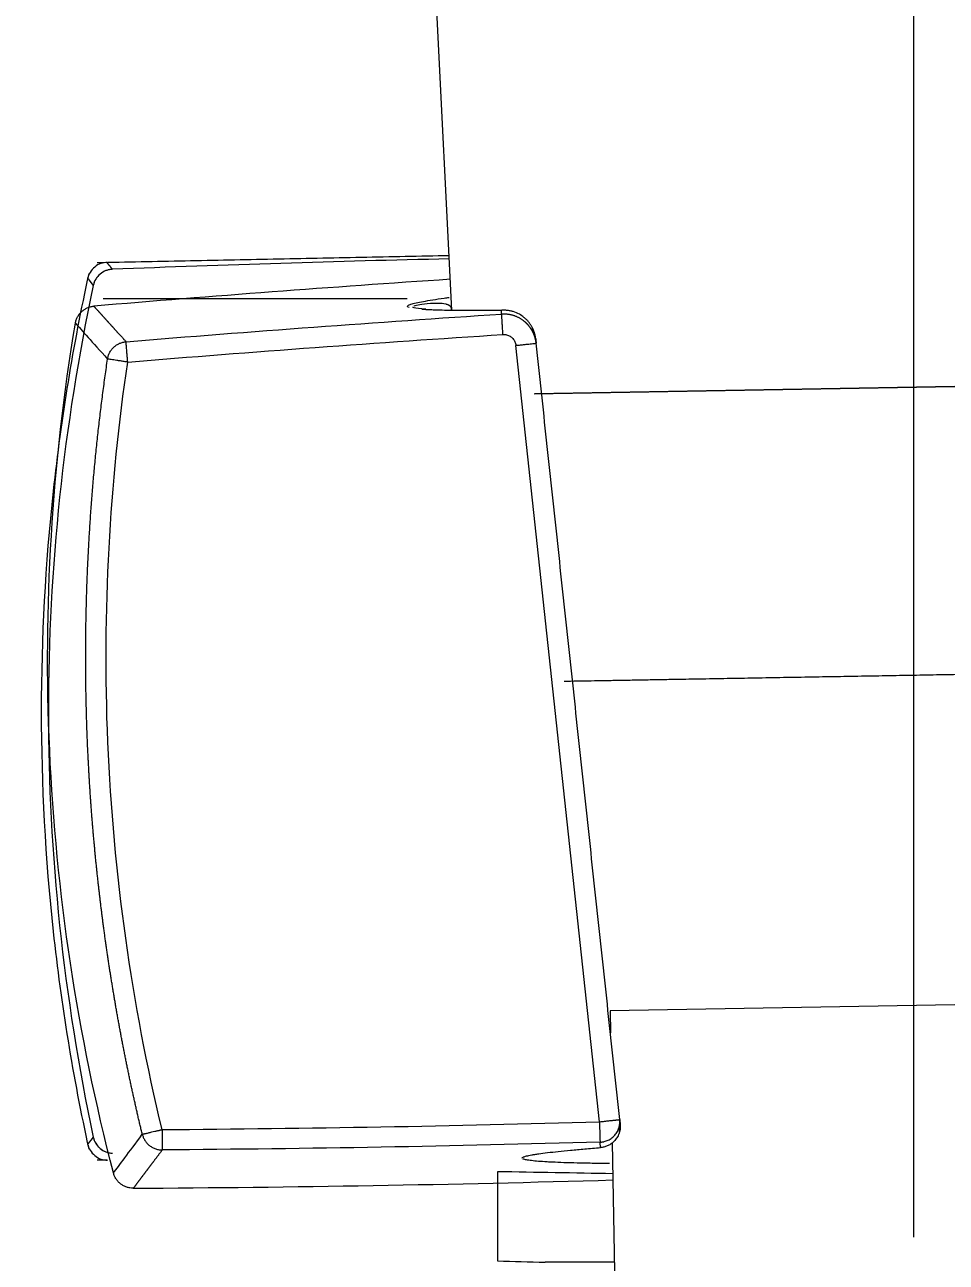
# Model space of a CAD drawing. Extents: x 8896 to 12055, y -91 to 2224.
# Drawn here: x 10813.13 to 10835.73, y 944.33 to 974.65 of the extents above; entities that cross this region are included whole.
import ezdxf

# ---------------------------------------------------------------- set-up
doc = ezdxf.new("R2010")
doc.units = 0
doc.header["$LTSCALE"] = 10
doc.header["$MEASUREMENT"] = 0
doc.header["$PDMODE"] = 3
doc.header["$PDSIZE"] = -10
doc.linetypes.add('CENTER2', pattern=[28.575, 19.05, -3.175, 3.175, -3.175])
doc.layers.get('0').update_dxf_attribs({"linetype": 'CONTINUOUS'})
doc.layers.get('DEFPOINTS').update_dxf_attribs({"linetype": 'CONTINUOUS'})
doc.layers.add('1', color=7, linetype='CONTINUOUS')
doc.layers.add('Cneter', color=1, linetype='CENTER2', lineweight=13)
doc.styles.add('Daelim Dimension', font='')
doc.styles.get('Daelim Dimension').set_extended_font_data('나눔고딕')
doc.dimstyles.new('DEFAULT', dxfattribs={"dimscale": 2, "dimtxt": 2, "dimasz": 2, "dimexe": 0, "dimexo": 2, "dimgap": 1, "dimtad": 1, "dimdec": 1, "dimzin": 9, "dimdsep": 46, "dimtxsty": 'Daelim Dimension', "dimcen": 0.5, "dimclrd": 5, "dimclre": 5, "dimclrt": 256, "dimadec": 1, "dimazin": 0, "dimtfac": 1, "dimtdec": 1, "dimtix": 1, "dimtmove": 0, "dimatfit": 3, "dimfxl": 1, "dimtolj": 1, "dimtzin": 1, "dimlwd": 9, "dimlwe": 9, "dimarcsym": 0})

# ---------------------------------------------------------------- blocks, each defined once
blk = doc.blocks.new('*D20')
at = {"color": 5, "lineweight": 9, "ltscale": 0.5, "transparency": 16777216}
for p, q in [((10793.931, 1347.567), (11137.619, 1347.567)), ((11135.619, 1339.567), (11135.619, 394.013)), ((10969.817, 386.013), (11137.619, 386.013))]:
    blk.add_line(p, q, dxfattribs=at)
at = {"color": 5, "ltscale": 0.5, "transparency": 16777216}
for points in [[(11134.285, 1339.567), (11136.952, 1339.567), (11135.619, 1347.567)], [(11134.285, 394.013), (11136.952, 394.013), (11135.619, 386.013)]]:
    blk.add_solid(points, dxfattribs=at)
at = {"layer": 'DEFPOINTS', "color": 0, "ltscale": 0.5, "transparency": 16777216}
for p in [(10789.931, 1347.567), (10965.817, 386.013), (11135.619, 386.013)]:
    blk.add_point(p, dxfattribs=at)
at = {"color": 7, "ltscale": 0.5, "transparency": 16777216, "insert": (11119.913, 866.79), "char_height": 20, "attachment_point": 5, "rotation": 90, "style": 'Daelim Dimension'}
blk.add_mtext('\\A1;(1140)', dxfattribs=at)

msp = doc.modelspace()

# ---------------------------------------------------------------- linework, layer by layer
at = {"layer": '1', "color": 7, "linetype": 'Continuous', "lineweight": 18}
for p, q in [((10823.61, 967.656), (10822.987, 979.903)), ((10815.146, 968.826), (10815.146, 968.826)), ((10814.677, 968.433), (10814.677, 968.433)), ((10815.056, 967.942), (10822.507, 967.942)), ((10825.627, 965.603), (10843.431, 965.914)), ((10843.431, 965.914), (10825.64, 965.603)), ((10843.187, 950.757), (10827.485, 950.483)), ((10827.485, 950.483), (10827.494, 949.946)), ((10814.677, 947.222), (10814.677, 947.222)), ((10827.541, 947.264), (10827.659, 940.485)), ((10815.146, 946.828), (10815.146, 946.828)), ((10824.725, 946.545), (10824.725, 944.358)), ((10827.592, 944.327), (10825.895, 944.327))]:
    msp.add_line(p, q, dxfattribs=at)
at = {"layer": '1', "color": 7, "linetype": 'Continuous', "lineweight": 13}
msp.add_line((10827.226, 947.768), (10825.177, 966.793), dxfattribs=at)
at = {"layer": '1', "color": 7, "linetype": 'Continuous', "lineweight": 18}
msp.add_arc((10834.931, 1315.407), 371.19, 268.42442, 268.60509, dxfattribs=at)
for points, degree in [([(10823.542, 968.989), (10814.909, 968.817)], 1), ([(10823.548, 968.914), (10820.793, 968.851), (10818.039, 968.766), (10815.285, 968.658)], 3), ([(10823.548, 968.914), (10820.793, 968.851), (10818.039, 968.766), (10815.285, 968.658)], 3), ([(10815.285, 968.658), (10815.228, 968.656), (10815.122, 968.633), (10814.976, 968.548), (10814.867, 968.419), (10814.827, 968.318), (10814.816, 968.263)], 3), ([(10823.57, 968.413), (10820.654, 968.219), (10817.74, 967.999), (10814.828, 967.754)], 3), ([(10814.816, 968.263), (10814.084, 964.835), (10813.344, 957.827), (10814.084, 950.819), (10814.816, 947.392)], 3), ([(10814.816, 968.263), (10814.084, 964.835), (10813.344, 957.827), (10814.084, 950.819), (10814.816, 947.392)], 3), ([(10815.31, 946.513), (10814.428, 949.901), (10813.377, 956.86), (10813.801, 963.885), (10814.377, 967.338)], 3), ([(10825.591, 967.125), (10825.58, 967.23)], 1), ([(10825.663, 966.95), (10825.665, 966.933), (10825.669, 966.898), (10825.673, 966.864), (10825.674, 966.846)], 3), ([(10827.723, 947.822), (10825.674, 966.846)], 1), ([(10827.723, 947.822), (10827.725, 947.803), (10827.729, 947.767), (10827.733, 947.731), (10827.734, 947.713)], 3), ([(10814.816, 947.392), (10814.827, 947.337), (10814.867, 947.236), (10814.977, 947.106), (10815.122, 947.021), (10815.228, 946.999), (10815.285, 946.997)], 3), ([(10827.717, 947.518), (10827.705, 947.628)], 1), ([(10814.909, 946.838), (10815.154, 946.833)], 1), ([(10827.554, 946.496), (10826.611, 946.51), (10825.668, 946.526), (10824.725, 946.545)], 3), ([(10815.797, 946.14), (10819.718, 946.161), (10823.639, 946.229), (10827.559, 946.343)], 3)]:
    msp.add_open_spline(points, degree=degree, dxfattribs=at)
for points, knots in [([(10815.163, 968.827), (10815.106, 968.826), (10814.996, 968.807), (10814.843, 968.722), (10814.729, 968.589), (10814.688, 968.485), (10814.676, 968.429)], [0, 0, 0, 0, 0.242632, 0.500001, 0.75737, 1, 1, 1, 1]), ([(10815.285, 968.658), (10815.257, 968.657), (10815.203, 968.65), (10815.15, 968.635), (10815.111, 968.619), (10815.098, 968.614), (10815.074, 968.602), (10815.062, 968.595), (10815.026, 968.575), (10815.004, 968.559), (10814.972, 968.532), (10814.962, 968.523), (10814.942, 968.503), (10814.933, 968.493), (10814.906, 968.462), (10814.89, 968.44), (10814.869, 968.404), (10814.862, 968.392), (10814.85, 968.367), (10814.845, 968.354), (10814.829, 968.316), (10814.821, 968.29), (10814.816, 968.263)], [0, 0, 0, 0, 0.125, 0.25, 0.25, 0.3125, 0.3125, 0.375, 0.375, 0.5, 0.5, 0.5625, 0.5625, 0.625, 0.625, 0.75, 0.75, 0.8125, 0.8125, 0.875, 0.875, 1, 1, 1, 1]), ([(10814.704, 968.558), (10814.317, 966.791), (10813.736, 963.238), (10813.442, 957.827), (10813.736, 952.417), (10814.317, 948.864), (10814.704, 947.096)], [0, 0, 0, 0, 0.250028, 0.5, 0.749972, 1, 1, 1, 1]), ([(10814.377, 967.338), (10814.381, 967.365), (10814.395, 967.419), (10814.417, 967.469), (10814.437, 967.506), (10814.444, 967.517), (10814.459, 967.541), (10814.467, 967.552), (10814.492, 967.584), (10814.511, 967.604), (10814.541, 967.633), (10814.552, 967.642), (10814.574, 967.658), (10814.585, 967.666), (10814.619, 967.689), (10814.643, 967.702), (10814.681, 967.719), (10814.694, 967.724), (10814.72, 967.733), (10814.733, 967.737), (10814.773, 967.747), (10814.8, 967.752), (10814.828, 967.754)], [0, 0, 0, 0, 0.125, 0.25, 0.25, 0.3125, 0.3125, 0.375, 0.375, 0.5, 0.5, 0.5625, 0.5625, 0.625, 0.625, 0.75, 0.75, 0.8125, 0.8125, 0.875, 0.875, 1, 1, 1, 1]), ([(10822.969, 967.677), (10822.822, 967.687), (10822.686, 967.705), (10822.655, 967.728), (10822.655, 967.735)], [0, 0, 0, 0, 0.701571, 1, 1, 1, 1]), ([(10822.686, 967.761), (10822.74, 967.784), (10822.895, 967.82), (10823.25, 967.83), (10823.394, 967.825), (10823.482, 967.803), (10823.506, 967.795), (10823.523, 967.787), (10823.534, 967.781), (10823.544, 967.774), (10823.557, 967.765), (10823.57, 967.752), (10823.584, 967.729), (10823.591, 967.692), (10823.591, 967.664), (10823.588, 967.647)], [0, 0, 0, 0, 0.601018, 0.768924, 0.861579, 0.874629, 0.88436, 0.888254, 0.891717, 0.894988, 0.898334, 0.906085, 0.91617, 0.944678, 1, 1, 1, 1]), ([(10824.818, 967.652), (10824.807, 967.652), (10824.786, 967.652), (10824.754, 967.652), (10824.722, 967.651), (10824.691, 967.651), (10824.66, 967.65), (10824.629, 967.65), (10824.598, 967.65), (10824.567, 967.65), (10824.537, 967.649), (10824.506, 967.649), (10824.476, 967.649), (10824.446, 967.648), (10824.417, 967.648), (10824.387, 967.648), (10824.358, 967.648), (10824.328, 967.648), (10824.299, 967.648), (10824.271, 967.647), (10824.21, 967.647), (10824.119, 967.647), (10824.002, 967.647), (10823.889, 967.647), (10823.714, 967.648), (10823.49, 967.65), (10823.273, 967.655), (10823.111, 967.661), (10822.992, 967.667), (10822.914, 967.671), (10822.874, 967.674), (10822.867, 967.675)], [0, 0, 0, 0, 0.011717, 0.023442, 0.035174, 0.046913, 0.058661, 0.070416, 0.08218, 0.093953, 0.105735, 0.117525, 0.129326, 0.141135, 0.152955, 0.164785, 0.176625, 0.188476, 0.200338, 0.21221, 0.224094, 0.275891, 0.327324, 0.378413, 0.429179, 0.575038, 0.721786, 0.808404, 0.895037, 0.981783, 1, 1, 1, 1]), ([(10825.663, 966.95), (10825.663, 966.954), (10825.662, 966.964), (10825.66, 966.977), (10825.658, 966.991), (10825.655, 967.005), (10825.653, 967.019), (10825.65, 967.032), (10825.647, 967.046), (10825.644, 967.06), (10825.64, 967.074), (10825.636, 967.087), (10825.632, 967.101), (10825.628, 967.114), (10825.623, 967.128), (10825.618, 967.141), (10825.613, 967.155), (10825.608, 967.168), (10825.602, 967.181), (10825.596, 967.195), (10825.59, 967.208), (10825.584, 967.221), (10825.577, 967.233), (10825.561, 967.263), (10825.533, 967.309), (10825.488, 967.37), (10825.436, 967.427), (10825.362, 967.493), (10825.256, 967.564), (10825.154, 967.608), (10825.063, 967.634), (10825.013, 967.644), (10824.961, 967.651), (10824.928, 967.653), (10824.897, 967.655), (10824.868, 967.655), (10824.842, 967.654), (10824.826, 967.653), (10824.818, 967.652)], [0, 0, 0, 0, 0.011011, 0.022069, 0.033171, 0.044317, 0.055505, 0.066735, 0.078004, 0.089312, 0.100657, 0.112038, 0.123454, 0.134902, 0.146381, 0.157891, 0.169429, 0.180994, 0.192583, 0.204197, 0.215832, 0.227488, 0.239162, 0.250854, 0.309303, 0.370548, 0.434429, 0.500726, 0.613479, 0.750609, 0.777078, 0.850429, 0.880542, 0.908516, 0.9344, 0.958241, 0.980091, 1, 1, 1, 1]), ([(10825.674, 966.846), (10825.674, 966.851), (10825.673, 966.859), (10825.671, 966.872), (10825.669, 966.885), (10825.667, 966.898), (10825.665, 966.911), (10825.662, 966.923), (10825.66, 966.936), (10825.657, 966.948), (10825.654, 966.96), (10825.651, 966.972), (10825.647, 966.984), (10825.644, 966.996), (10825.64, 967.007), (10825.636, 967.019), (10825.632, 967.03), (10825.628, 967.041), (10825.624, 967.052), (10825.62, 967.063), (10825.615, 967.073), (10825.611, 967.084), (10825.606, 967.094), (10825.601, 967.105), (10825.596, 967.115), (10825.591, 967.124), (10825.586, 967.134), (10825.581, 967.144), (10825.576, 967.153), (10825.571, 967.162), (10825.565, 967.172), (10825.56, 967.18), (10825.554, 967.189), (10825.549, 967.198), (10825.543, 967.206), (10825.537, 967.215), (10825.532, 967.223), (10825.526, 967.231), (10825.52, 967.239), (10825.514, 967.247), (10825.508, 967.254), (10825.502, 967.262), (10825.497, 967.269), (10825.491, 967.276), (10825.485, 967.283), (10825.479, 967.29), (10825.473, 967.297), (10825.466, 967.303), (10825.46, 967.31), (10825.454, 967.316), (10825.448, 967.322), (10825.442, 967.329), (10825.436, 967.334), (10825.43, 967.34), (10825.424, 967.346), (10825.418, 967.351), (10825.412, 967.357), (10825.406, 967.362), (10825.4, 967.367), (10825.388, 967.377), (10825.371, 967.392), (10825.346, 967.41), (10825.321, 967.427), (10825.296, 967.443), (10825.27, 967.459), (10825.243, 967.473), (10825.217, 967.486), (10825.19, 967.498), (10825.162, 967.509), (10825.135, 967.518), (10825.107, 967.527), (10825.079, 967.535), (10825.051, 967.542), (10825.023, 967.547), (10824.995, 967.552), (10824.967, 967.556), (10824.939, 967.558), (10824.911, 967.56), (10824.883, 967.56), (10824.855, 967.56), (10824.837, 967.559), (10824.828, 967.559)], [0, 0, 0, 0, 0.010874, 0.021667, 0.03238, 0.043013, 0.053566, 0.06404, 0.074434, 0.084748, 0.094983, 0.105139, 0.115215, 0.125213, 0.135131, 0.14497, 0.15473, 0.164411, 0.174013, 0.183536, 0.19298, 0.202346, 0.211632, 0.22084, 0.22997, 0.239021, 0.247994, 0.256888, 0.265704, 0.274441, 0.2831, 0.291681, 0.300183, 0.308606, 0.316951, 0.325218, 0.333406, 0.341515, 0.349545, 0.357497, 0.36537, 0.373164, 0.38088, 0.388517, 0.396075, 0.403554, 0.410954, 0.418275, 0.425518, 0.432682, 0.439767, 0.446773, 0.4537, 0.460549, 0.467319, 0.47401, 0.480622, 0.487155, 0.49361, 0.499987, 0.525062, 0.550011, 0.574834, 0.59953, 0.624098, 0.648537, 0.672847, 0.697028, 0.721081, 0.745006, 0.768806, 0.79248, 0.816029, 0.839454, 0.862755, 0.885933, 0.908989, 0.931924, 0.95474, 0.977432, 1, 1, 1, 1]), ([(10827.24, 947.269), (10827.243, 947.269), (10827.251, 947.269), (10827.264, 947.27), (10827.28, 947.271), (10827.298, 947.274), (10827.319, 947.277), (10827.351, 947.284), (10827.392, 947.296), (10827.458, 947.324), (10827.531, 947.368), (10827.595, 947.428), (10827.637, 947.482), (10827.665, 947.527), (10827.687, 947.572), (10827.701, 947.611), (10827.709, 947.641), (10827.715, 947.664), (10827.719, 947.687), (10827.722, 947.71), (10827.725, 947.733), (10827.726, 947.755), (10827.726, 947.778), (10827.725, 947.8), (10827.723, 947.814), (10827.723, 947.822)], [0, 0, 0, 0, 0.012869, 0.028758, 0.047714, 0.069764, 0.095032, 0.123731, 0.191815, 0.250098, 0.383632, 0.499811, 0.56714, 0.631316, 0.692219, 0.749862, 0.779056, 0.807867, 0.836301, 0.864372, 0.892097, 0.919495, 0.946592, 0.973416, 1, 1, 1, 1]), ([(10827.734, 947.713), (10827.737, 947.69), (10827.738, 947.667), (10827.737, 947.633), (10827.736, 947.621), (10827.734, 947.599), (10827.732, 947.587), (10827.727, 947.554), (10827.722, 947.533), (10827.713, 947.503), (10827.71, 947.493), (10827.703, 947.473), (10827.699, 947.464), (10827.679, 947.417), (10827.66, 947.385), (10827.628, 947.34), (10827.617, 947.326), (10827.594, 947.3), (10827.583, 947.288), (10827.547, 947.254), (10827.522, 947.235), (10827.483, 947.209), (10827.47, 947.202), (10827.443, 947.188), (10827.43, 947.181), (10827.39, 947.164), (10827.363, 947.155), (10827.309, 947.141), (10827.282, 947.137), (10827.254, 947.135)], [0, 0, 0, 0, 0.0625, 0.0625, 0.09375, 0.09375, 0.125, 0.125, 0.1875, 0.1875, 0.21875, 0.21875, 0.25, 0.25, 0.375, 0.375, 0.4375, 0.4375, 0.5, 0.5, 0.625, 0.625, 0.6875, 0.6875, 0.75, 0.75, 0.875, 0.875, 1, 1, 1, 1]), ([(10814.816, 947.392), (10814.821, 947.365), (10814.837, 947.312), (10814.862, 947.263), (10814.883, 947.227), (10814.891, 947.216), (10814.907, 947.193), (10814.915, 947.183), (10814.942, 947.151), (10814.961, 947.132), (10814.993, 947.105), (10815.004, 947.097), (10815.026, 947.081), (10815.038, 947.073), (10815.073, 947.052), (10815.098, 947.04), (10815.137, 947.025), (10815.15, 947.021), (10815.176, 947.013), (10815.19, 947.01), (10815.23, 947.001), (10815.257, 946.998), (10815.285, 946.997)], [0, 0, 0, 0, 0.125, 0.25, 0.25, 0.3125, 0.3125, 0.375, 0.375, 0.5, 0.5, 0.5625, 0.5625, 0.625, 0.625, 0.75, 0.75, 0.8125, 0.8125, 0.875, 0.875, 1, 1, 1, 1]), ([(10814.676, 947.226), (10814.688, 947.17), (10814.729, 947.066), (10814.843, 946.933), (10814.996, 946.847), (10815.106, 946.829), (10815.163, 946.828)], [0, 0, 0, 0, 0.24263, 0.499999, 0.757368, 1, 1, 1, 1]), ([(10825.331, 946.877), (10825.331, 946.878), (10825.332, 946.887), (10825.354, 946.905), (10825.432, 946.93), (10825.515, 946.947), (10825.589, 946.96), (10825.629, 946.967), (10825.674, 946.974), (10825.704, 946.979), (10825.72, 946.981), (10825.802, 946.993), (10825.948, 947.012), (10826.209, 947.042), (10826.512, 947.072), (10826.858, 947.103), (10827.117, 947.124), (10827.254, 947.135)], [0, 0, 0, 0, 0.022165, 0.130814, 0.239462, 0.34811, 0.34811, 0.402434, 0.429597, 0.429597, 0.456759, 0.456759, 0.565407, 0.674055, 0.782703, 0.891352, 1, 1, 1, 1]), ([(10827.474, 946.744), (10827.359, 946.745), (10827.112, 946.748), (10826.761, 946.754), (10826.426, 946.763), (10826.23, 946.77), (10826.115, 946.775), (10826.093, 946.776), (10826.049, 946.778), (10825.985, 946.781), (10825.925, 946.785), (10825.812, 946.792), (10825.676, 946.802), (10825.518, 946.819), (10825.443, 946.832), (10825.399, 946.841), (10825.38, 946.847), (10825.365, 946.852), (10825.357, 946.855), (10825.353, 946.856), (10825.35, 946.858)], [0, 0, 0, 0, 0.091978, 0.206094, 0.32021, 0.434326, 0.434326, 0.462855, 0.462855, 0.491384, 0.548442, 0.548442, 0.662558, 0.776675, 0.890791, 0.890791, 0.947849, 0.976378, 0.976378, 1, 1, 1, 1]), ([(10815.797, 946.14), (10815.769, 946.139), (10815.714, 946.144), (10815.661, 946.157), (10815.621, 946.17), (10815.608, 946.175), (10815.583, 946.186), (10815.571, 946.192), (10815.534, 946.211), (10815.511, 946.226), (10815.478, 946.251), (10815.468, 946.26), (10815.447, 946.279), (10815.437, 946.288), (10815.409, 946.318), (10815.392, 946.34), (10815.369, 946.375), (10815.362, 946.387), (10815.349, 946.411), (10815.343, 946.423), (10815.326, 946.461), (10815.317, 946.487), (10815.31, 946.513)], [0, 0, 0, 0, 0.125, 0.25, 0.25, 0.3125, 0.3125, 0.375, 0.375, 0.5, 0.5, 0.5625, 0.5625, 0.625, 0.625, 0.75, 0.75, 0.8125, 0.8125, 0.875, 0.875, 1, 1, 1, 1])]:
    msp.add_open_spline(points, degree=3, knots=knots, dxfattribs=at)
at = {"layer": '1', "color": 7, "linetype": 'Continuous', "lineweight": 13}
for points, knots in [([(10815.146, 968.826), (10815.146, 968.826), (10815.146, 968.826), (10815.147, 968.824), (10815.149, 968.822), (10815.151, 968.819), (10815.154, 968.816), (10815.158, 968.812), (10815.162, 968.806), (10815.167, 968.801), (10815.172, 968.794), (10815.178, 968.787), (10815.185, 968.779), (10815.192, 968.77), (10815.2, 968.76), (10815.209, 968.75), (10815.218, 968.739), (10815.228, 968.727), (10815.238, 968.715), (10815.249, 968.702), (10815.26, 968.688), (10815.272, 968.673), (10815.281, 968.663), (10815.285, 968.658)], [0, 0, 0, 0, 0.046138, 0.094424, 0.142648, 0.190808, 0.238906, 0.286942, 0.334915, 0.382826, 0.430674, 0.47846, 0.526183, 0.573845, 0.621444, 0.668981, 0.716455, 0.763868, 0.811218, 0.858507, 0.905733, 0.952898, 1, 1, 1, 1]), ([(10814.828, 967.754), (10814.83, 967.751), (10814.835, 967.746), (10814.842, 967.738), (10814.85, 967.73), (10814.857, 967.722), (10814.865, 967.713), (10814.873, 967.705), (10814.881, 967.696), (10814.889, 967.687), (10814.897, 967.678), (10814.906, 967.669), (10814.914, 967.659), (10814.923, 967.649), (10814.932, 967.64), (10814.941, 967.63), (10814.95, 967.62), (10814.959, 967.609), (10814.969, 967.599), (10814.978, 967.588), (10814.988, 967.577), (10814.998, 967.566), (10815.008, 967.555), (10815.019, 967.544), (10815.029, 967.532), (10815.039, 967.521), (10815.05, 967.509), (10815.061, 967.497), (10815.072, 967.485), (10815.083, 967.473), (10815.095, 967.46), (10815.106, 967.447), (10815.118, 967.435), (10815.129, 967.422), (10815.141, 967.409), (10815.153, 967.395), (10815.166, 967.382), (10815.178, 967.368), (10815.19, 967.354), (10815.203, 967.34), (10815.216, 967.326), (10815.229, 967.312), (10815.242, 967.298), (10815.255, 967.283), (10815.269, 967.268), (10815.282, 967.253), (10815.296, 967.238), (10815.31, 967.223), (10815.324, 967.207), (10815.338, 967.192), (10815.352, 967.176), (10815.367, 967.16), (10815.381, 967.144), (10815.396, 967.128), (10815.411, 967.111), (10815.426, 967.095), (10815.441, 967.078), (10815.457, 967.061), (10815.472, 967.044), (10815.488, 967.027), (10815.504, 967.009), (10815.52, 966.992), (10815.536, 966.974), (10815.552, 966.956), (10815.568, 966.938), (10815.585, 966.92), (10815.602, 966.901), (10815.613, 966.889), (10815.619, 966.883)], [0, 0, 0, 0, 0.015219, 0.030436, 0.045651, 0.060863, 0.076074, 0.091282, 0.106489, 0.121693, 0.136895, 0.152095, 0.167292, 0.182488, 0.197682, 0.212873, 0.228062, 0.24325, 0.258435, 0.273618, 0.288799, 0.303978, 0.319154, 0.334329, 0.349502, 0.364672, 0.379841, 0.395007, 0.410172, 0.425334, 0.440494, 0.455652, 0.470808, 0.485962, 0.501114, 0.516264, 0.531412, 0.546558, 0.561702, 0.576844, 0.591984, 0.607121, 0.622257, 0.637391, 0.652523, 0.667652, 0.68278, 0.697905, 0.713029, 0.728151, 0.74327, 0.758388, 0.773504, 0.788617, 0.803729, 0.818838, 0.833946, 0.849052, 0.864155, 0.879257, 0.894357, 0.909455, 0.92455, 0.939644, 0.954736, 0.969826, 0.984914, 1, 1, 1, 1]), ([(10822.556, 967.719), (10822.534, 967.726), (10822.509, 967.742), (10822.525, 967.77), (10822.596, 967.801), (10822.721, 967.834), (10822.9, 967.871), (10823.131, 967.91), (10823.355, 967.943), (10823.5, 967.963), (10823.541, 967.968)], [0, 0, 0, 0, 0.135269, 0.270895, 0.406477, 0.542217, 0.677851, 0.813601, 0.949242, 1, 1, 1, 1]), ([(10816.017, 947.461), (10816.008, 947.497), (10815.99, 947.57), (10815.964, 947.68), (10815.939, 947.789), (10815.913, 947.899), (10815.888, 948.009), (10815.863, 948.118), (10815.838, 948.228), (10815.814, 948.338), (10815.79, 948.448), (10815.766, 948.558), (10815.742, 948.668), (10815.718, 948.778), (10815.695, 948.888), (10815.672, 948.998), (10815.65, 949.108), (10815.627, 949.219), (10815.605, 949.329), (10815.583, 949.439), (10815.561, 949.55), (10815.54, 949.66), (10815.518, 949.771), (10815.497, 949.881), (10815.477, 949.992), (10815.456, 950.103), (10815.436, 950.213), (10815.416, 950.324), (10815.396, 950.435), (10815.377, 950.546), (10815.357, 950.657), (10815.338, 950.768), (10815.32, 950.879), (10815.301, 950.99), (10815.283, 951.101), (10815.265, 951.212), (10815.247, 951.323), (10815.229, 951.434), (10815.212, 951.545), (10815.195, 951.657), (10815.178, 951.768), (10815.162, 951.879), (10815.146, 951.991), (10815.13, 952.102), (10815.114, 952.213), (10815.098, 952.325), (10815.083, 952.436), (10815.068, 952.548), (10815.053, 952.659), (10815.039, 952.771), (10815.025, 952.883), (10815.011, 952.994), (10814.997, 953.106), (10814.983, 953.218), (10814.97, 953.33), (10814.957, 953.441), (10814.944, 953.553), (10814.932, 953.665), (10814.92, 953.777), (10814.908, 953.889), (10814.896, 954.001), (10814.884, 954.113), (10814.873, 954.225), (10814.862, 954.337), (10814.852, 954.449), (10814.841, 954.561), (10814.831, 954.673), (10814.821, 954.785), (10814.811, 954.897), (10814.802, 955.009), (10814.792, 955.121), (10814.783, 955.234), (10814.775, 955.346), (10814.766, 955.458), (10814.758, 955.57), (10814.75, 955.682), (10814.742, 955.795), (10814.735, 955.907), (10814.728, 956.019), (10814.721, 956.132), (10814.714, 956.244), (10814.708, 956.356), (10814.702, 956.469), (10814.696, 956.581), (10814.69, 956.694), (10814.685, 956.806), (10814.678, 956.95), (10814.67, 957.126), (10814.662, 957.334), (10814.655, 957.542), (10814.649, 957.75), (10814.644, 957.957), (10814.639, 958.165), (10814.635, 958.373), (10814.633, 958.581), (10814.631, 958.789), (10814.63, 958.997), (10814.629, 959.205), (10814.63, 959.413), (10814.632, 959.621), (10814.634, 959.829), (10814.637, 960.037), (10814.641, 960.245), (10814.646, 960.453), (10814.652, 960.661), (10814.659, 960.868), (10814.666, 961.076), (10814.675, 961.284), (10814.684, 961.492), (10814.694, 961.7), (10814.705, 961.907), (10814.717, 962.115), (10814.73, 962.322), (10814.743, 962.53), (10814.758, 962.737), (10814.773, 962.945), (10814.789, 963.152), (10814.806, 963.359), (10814.824, 963.567), (10814.843, 963.774), (10814.863, 963.981), (10814.883, 964.188), (10814.905, 964.395), (10814.927, 964.601), (10814.95, 964.808), (10814.974, 965.015), (10814.999, 965.221), (10815.024, 965.427), (10815.051, 965.634), (10815.078, 965.84), (10815.106, 966.046), (10815.135, 966.252), (10815.155, 966.389), (10815.165, 966.458)], [0, 0, 0, 0, 0.005883, 0.011766, 0.017648, 0.023531, 0.029414, 0.035296, 0.041179, 0.047062, 0.052944, 0.058827, 0.06471, 0.070592, 0.076475, 0.082358, 0.08824, 0.094123, 0.100005, 0.105888, 0.111771, 0.117653, 0.123536, 0.129418, 0.135301, 0.141183, 0.147066, 0.152948, 0.158831, 0.164713, 0.170596, 0.176478, 0.18236, 0.188243, 0.194125, 0.200008, 0.20589, 0.211772, 0.217655, 0.223537, 0.22942, 0.235302, 0.241184, 0.247067, 0.252949, 0.258831, 0.264714, 0.270596, 0.276478, 0.28236, 0.288243, 0.294125, 0.300007, 0.30589, 0.311772, 0.317654, 0.323536, 0.329418, 0.335301, 0.341183, 0.347065, 0.352947, 0.358829, 0.364712, 0.370594, 0.376476, 0.382358, 0.38824, 0.394122, 0.400005, 0.405887, 0.411769, 0.417651, 0.423533, 0.429415, 0.435297, 0.441179, 0.447061, 0.452944, 0.458826, 0.464708, 0.47059, 0.476472, 0.482354, 0.488236, 0.494118, 0.5, 0.510869, 0.521738, 0.532607, 0.543476, 0.554345, 0.565214, 0.576084, 0.586953, 0.597822, 0.608691, 0.61956, 0.630429, 0.641299, 0.652168, 0.663037, 0.673906, 0.684776, 0.695645, 0.706514, 0.717384, 0.728253, 0.739123, 0.749992, 0.760862, 0.771731, 0.782601, 0.79347, 0.80434, 0.81521, 0.826079, 0.836949, 0.847819, 0.858689, 0.869559, 0.880428, 0.891298, 0.902168, 0.913038, 0.923908, 0.934778, 0.945649, 0.956519, 0.967389, 0.978259, 0.98913, 1, 1, 1, 1]), ([(10815.659, 966.385), (10815.63, 966.389), (10815.601, 966.393), (10815.541, 966.402), (10815.511, 966.407), (10815.451, 966.415), (10815.422, 966.42), (10815.367, 966.428), (10815.34, 966.432), (10815.293, 966.439), (10815.271, 966.442), (10815.234, 966.448), (10815.218, 966.45), (10815.193, 966.454), (10815.183, 966.455), (10815.17, 966.457), (10815.167, 966.458), (10815.165, 966.458)], [0, 0, 0, 0, 0.125, 0.125, 0.25, 0.25, 0.375, 0.375, 0.5, 0.5, 0.625, 0.625, 0.75, 0.75, 0.875, 0.875, 1, 1, 1, 1]), ([(10816.017, 947.461), (10816.017, 947.461), (10816.017, 947.461), (10816.018, 947.462), (10816.019, 947.462), (10816.02, 947.463), (10816.021, 947.463), (10816.023, 947.464), (10816.026, 947.464), (10816.03, 947.465), (10816.036, 947.467), (10816.046, 947.469), (10816.057, 947.471), (10816.069, 947.473), (10816.083, 947.477), (10816.103, 947.481), (10816.131, 947.488), (10816.178, 947.5), (10816.241, 947.515), (10816.306, 947.531), (10816.35, 947.541), (10816.38, 947.547), (10816.406, 947.553), (10816.428, 947.558), (10816.446, 947.562), (10816.465, 947.567), (10816.484, 947.572), (10816.496, 947.576), (10816.502, 947.577)], [0, 0, 0, 0, 0.013439, 0.027468, 0.042098, 0.05734, 0.073205, 0.089702, 0.10684, 0.124629, 0.16581, 0.207684, 0.25018, 0.279819, 0.319499, 0.369419, 0.429698, 0.500283, 0.64726, 0.750044, 0.792182, 0.833712, 0.874564, 0.89941, 0.924403, 0.949515, 0.974723, 1, 1, 1, 1]), ([(10816.506, 947.078), (10816.501, 947.071), (10816.491, 947.058), (10816.476, 947.038), (10816.461, 947.018), (10816.446, 946.999), (10816.432, 946.98), (10816.417, 946.961), (10816.403, 946.942), (10816.389, 946.923), (10816.375, 946.904), (10816.361, 946.886), (10816.347, 946.868), (10816.333, 946.85), (10816.32, 946.832), (10816.306, 946.814), (10816.293, 946.797), (10816.28, 946.779), (10816.267, 946.762), (10816.254, 946.745), (10816.241, 946.728), (10816.229, 946.712), (10816.216, 946.695), (10816.204, 946.679), (10816.192, 946.663), (10816.18, 946.647), (10816.168, 946.631), (10816.156, 946.615), (10816.145, 946.6), (10816.133, 946.585), (10816.122, 946.57), (10816.11, 946.555), (10816.099, 946.54), (10816.088, 946.526), (10816.078, 946.511), (10816.067, 946.497), (10816.056, 946.483), (10816.046, 946.47), (10816.036, 946.456), (10816.025, 946.442), (10816.015, 946.429), (10816.006, 946.416), (10815.996, 946.403), (10815.986, 946.391), (10815.977, 946.378), (10815.967, 946.366), (10815.958, 946.353), (10815.949, 946.341), (10815.94, 946.33), (10815.931, 946.318), (10815.923, 946.307), (10815.914, 946.295), (10815.906, 946.284), (10815.898, 946.273), (10815.889, 946.263), (10815.882, 946.252), (10815.874, 946.242), (10815.866, 946.231), (10815.858, 946.221), (10815.851, 946.212), (10815.844, 946.202), (10815.837, 946.192), (10815.83, 946.183), (10815.823, 946.174), (10815.816, 946.165), (10815.809, 946.156), (10815.803, 946.148), (10815.799, 946.142), (10815.797, 946.14)], [0, 0, 0, 0, 0.015086, 0.030174, 0.045264, 0.060356, 0.07545, 0.090545, 0.105643, 0.120743, 0.135845, 0.150948, 0.166054, 0.181162, 0.196271, 0.211383, 0.226497, 0.241612, 0.25673, 0.27185, 0.286971, 0.302095, 0.31722, 0.332348, 0.347478, 0.362609, 0.377743, 0.392879, 0.408017, 0.423156, 0.438298, 0.453442, 0.468588, 0.483736, 0.498886, 0.514038, 0.529192, 0.544348, 0.559506, 0.574666, 0.589829, 0.604993, 0.620159, 0.635328, 0.650498, 0.665671, 0.680846, 0.696023, 0.711201, 0.726382, 0.741565, 0.756751, 0.771938, 0.787127, 0.802319, 0.817512, 0.832708, 0.847906, 0.863105, 0.878307, 0.893512, 0.908718, 0.923926, 0.939137, 0.954349, 0.969564, 0.984781, 1, 1, 1, 1]), ([(10827.254, 947.135), (10827.254, 947.142), (10827.252, 947.157), (10827.25, 947.179), (10827.247, 947.201), (10827.245, 947.223), (10827.242, 947.246), (10827.241, 947.261), (10827.24, 947.269)], [0, 0, 0, 0, 0.16719, 0.33417, 0.500941, 0.667503, 0.833856, 1, 1, 1, 1])]:
    msp.add_open_spline(points, degree=3, knots=knots, dxfattribs=at)
for points in [[(10814.677, 968.433), (10814.678, 968.431), (10814.724, 968.374), (10814.816, 968.263)], [(10815.619, 966.883), (10818.686, 967.136), (10821.756, 967.362), (10824.828, 967.559)], [(10824.828, 967.559), (10824.824, 967.591), (10824.821, 967.622), (10824.818, 967.652)], [(10814.377, 967.338), (10814.453, 967.253), (10814.66, 967.021), (10814.978, 966.666), (10815.165, 966.458)], [(10815.659, 966.385), (10817.193, 966.512), (10820.257, 966.751), (10823.326, 966.962), (10824.86, 967.06)], [(10824.86, 967.06), (10824.891, 967.062), (10824.951, 967.057), (10825.037, 967.021), (10825.108, 966.962), (10825.158, 966.883), (10825.174, 966.824), (10825.177, 966.793)], [(10816.502, 947.577), (10816.13, 949.123), (10815.536, 952.243), (10815.093, 957.077), (10815.13, 961.866), (10815.44, 964.898), (10815.659, 966.385)], [(10816.502, 947.577), (10818.29, 947.59), (10821.865, 947.634), (10825.439, 947.717), (10827.226, 947.768)], [(10814.816, 947.392), (10814.724, 947.28), (10814.678, 947.224), (10814.677, 947.222)], [(10815.31, 946.513), (10815.378, 946.605), (10815.564, 946.854), (10815.849, 947.236), (10816.017, 947.461)], [(10827.24, 947.269), (10823.663, 947.167), (10820.084, 947.103), (10816.506, 947.078)]]:
    msp.add_open_spline(points, degree=3, dxfattribs=at)
for points, weights, degree in [([(10824.86, 967.06), (10824.842, 967.343), (10824.829, 967.548), (10824.828, 967.559)], [1.16234200456, 0.945885451282, 0.945885998482, 1.16234364616], 3), ([(10815.659, 966.385), (10815.62, 966.864), (10815.619, 966.883)], [1, 0.720953994468, 1], 2), ([(10825.177, 966.793), (10825.674, 966.846), (10825.674, 966.846)], [1, 0.707107255751, 1], 2)]:
    msp.add_rational_spline(points, weights, degree=degree, dxfattribs=at)
at = {"layer": '1', "color": 7, "linetype": 'Continuous', "lineweight": 18}
for points, weights in [([(10815.165, 966.458), (10815.224, 966.85), (10815.619, 966.883)], [1, 0.783637185444, 1]), ([(10827.226, 947.768), (10827.239, 947.287), (10827.24, 947.269)], [1, 0.720642203869, 1]), ([(10816.017, 947.461), (10816.11, 947.076), (10816.506, 947.078)], [1, 0.783636667429, 1]), ([(10816.502, 947.577), (10816.506, 947.097), (10816.506, 947.078)], [1, 0.720951861763, 1])]:
    msp.add_rational_spline(points, weights, degree=2, dxfattribs=at)
msp.add_rational_spline([(10826.359, 958.565), (10829.658, 958.623), (10834.842, 958.713), (10839.955, 958.802), (10843.25, 958.86)], [0.855502798544, 0.836657113347, 1, 0.838542681059, 0.855091981358], degree=2, knots=[0, 0, 0, 0.502903, 0.502903, 1, 1, 1], dxfattribs=at)
at = {"layer": '1', "color": 7, "linetype": 'Continuous', "lineweight": 13}
msp.add_rational_spline([(10827.226, 947.768), (10827.432, 947.79), (10827.577, 947.806), (10827.723, 947.822), (10827.723, 947.822)], [1, 0.923879501647, 1, 0.923879501647, 1], degree=2, knots=[0, 0, 0, 0.5, 0.5, 1, 1, 1], dxfattribs=at)
at = {"layer": 'Cneter', "lineweight": 5, "ltscale": 0.5}
msp.add_line((10834.931, 373.44), (10834.931, 1302.567), dxfattribs=at)

# ---------------------------------------------------------------- dimensions: what is measured, and where the dimension line sits
at = {"color": 5, "ltscale": 0.5}
dim = msp.add_linear_dim(base=(11135.619, 386.013), p1=(10789.931, 1347.567), p2=(10965.817, 386.013), angle=90, text='(1140)', dimstyle='DEFAULT', override={"dimtxt": 10, "dimasz": 4, "dimexe": 1, "dimdec": 0, "dimclrt": 7}, dxfattribs=at)
dim.commit()
dim.dimension.update_dxf_attribs({"geometry": '*D20', "text_midpoint": (11119.913, 866.79)})

doc.saveas('drawing.dxf')
